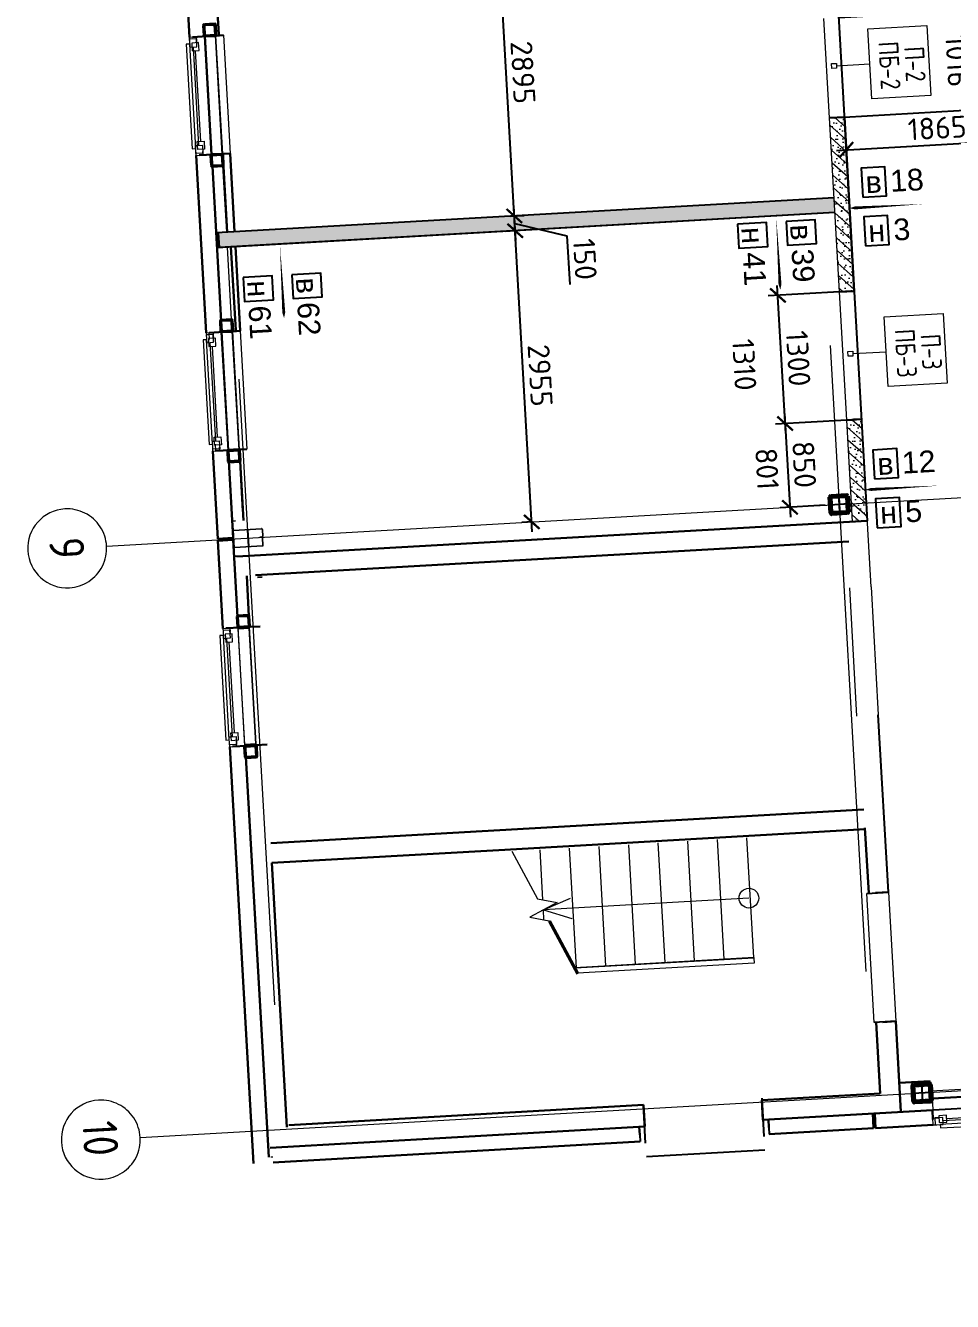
# Model space of a CAD drawing. Header units: metres. Extents: x 107714.6 to 107779.8, y 110796.6 to 110847.9.
# Drawn here: x 107763.26 to 107772.65, y 110799 to 110811.93 of the extents above; entities that cross this region are included whole.
import ezdxf

# ---------------------------------------------------------------- set-up
doc = ezdxf.new("R2010")
doc.units = ezdxf.units.M
doc.header["$PDMODE"] = 35
doc.header["$PDSIZE"] = 0.01
for name, pattern in [('CENTER', [50.8, 31.75, -6.35, 6.35, -6.35]), ('GOST2.303 5', [24, 20, -1.5, 1, -1.5]), ('XKITLINE00', [0]), ('невидимаяX2', [19.05, 12.7, -6.35])]:
    doc.linetypes.add(name, pattern=pattern)
for name, color, linetype in [('2023.11.08_В_ОТКЛОНЕНИЯ', 7, 'Continuous'), ('2023.11.08_Н_ОТКЛОНЕНИЯ', 7, 'Continuous'), ('_1-1_ Внутренние стены', 7, 'Continuous'), ('_4-3_ маркировка на кладочных планах АР', 7, 'Continuous'), ('размеры', 7, 'Continuous'), ('Слой3', 7, 'Continuous')]:
    doc.layers.add(name, color=color, linetype=linetype)
for name, color, linetype, lineweight in [('Part', 5, 'Continuous', 0), ('Обычные линии', 7, 'Continuous', 40), ('Окна', 251, 'Continuous', 9), ('ОСИ', 251, 'CENTER', 18), ('Размерные', 45, 'Continuous', 15), ('Стены', 7, 'Continuous', 18), ('Стены разрез', 7, 'Continuous', 30), ('Типовые аннотации', 7, 'Continuous', 18), ('Элементы узлов', 7, 'Continuous', 18)]:
    doc.layers.add(name, color=color, linetype=linetype, lineweight=lineweight)
doc.layers.add('Вспомогательные', color=6, linetype='Continuous', plot=False)
for name, color, linetype, lineweight, true_color in [('Каркас несущий', 7, 'Continuous', 18, 0x800040), ('Каркас_Импост', 7, 'Continuous', 9, 0x804000), ('Лестницы', 7, 'Continuous', 9, 0x506c76), ('Несущие колонны', 7, 'Continuous', 18, 0x800040), ('Ограждение', 7, 'Continuous', 9, 0x408080), ('Отлив', 7, 'Continuous', 9, 0x008080), ('Поручни', 7, 'Continuous', 9, 0x408080), ('Скрытые грани', 7, 'Continuous', 18, 0x800040)]:
    doc.layers.add(name, color=color, linetype=linetype, lineweight=lineweight, true_color=true_color)
doc.styles.add('AxeAndPointZ', font='arial.ttf')
doc.styles.add('GOST 2.304 type A', font='isocpeur.ttf')
doc.styles.add('GOST Common', font='GOST_Common.ttf', dxfattribs={"width": 0.9, "height": 350})
doc.styles.add('стиль1', font='isocpeur.ttf')
doc.dimstyles.new('ISO-25', dxfattribs={"dimtxt": 0.22, "dimasz": 0.15, "dimexe": 0.1, "dimexo": 0, "dimgap": 0.06, "dimtad": 1, "dimdec": 0, "dimlfac": 1000, "dimtxsty": 'GOST 2.304 type A', "dimblk": 'ARCHTICK', "dimcen": 2.5, "dimdle": 0.1, "dimadec": 0, "dimazin": 0, "dimtfac": 1, "dimtdec": 0, "dimtmove": 0, "dimatfit": 3, "dimfxl": 1, "dimarcsym": 0})
doc.dimstyles.new('снизу', dxfattribs={"dimtxt": 0.22, "dimasz": 0.1, "dimexe": 0.1, "dimexo": 0, "dimgap": 0.06, "dimtad": 1, "dimdec": 0, "dimlfac": 1000, "dimtxsty": 'GOST 2.304 type A', "dimblk": 'OBLIQUE', "dimcen": 2.5, "dimdle": 0.1, "dimse1": 1, "dimse2": 1, "dimsd1": 1, "dimsd2": 1, "dimadec": 0, "dimazin": 0, "dimtfac": 1, "dimtdec": 0, "dimtofl": 0, "dimtmove": 2, "dimatfit": 3, "dimfxl": 1, "dimarcsym": 0})

# ---------------------------------------------------------------- blocks, each defined once
blk = doc.blocks.new('102_Окно_1Створка_Ф_ГОСТ23166-99 - 1160х1750_1170_h-1445330-_О__L1_0_000_')
at = {"layer": 'Каркас_Импост', "color": 7, "lineweight": 18}
for p, q in [((-638.1, 475), (-638.1, 405)), ((-638.1, 475), (-603.1, 475)), ((-638.1, 405), (-603.1, 405)), ((-618.1, 475), (-538.1, 475)), ((-618.1, 405), (-618.1, 475)), ((-618.1, 475), (-538.1, 475)), ((-618.1, 405), (-618.1, 475)), ((-538.1, 405), (-618.1, 405)), ((-578.1, 405), (-618.1, 405)), ((-578.1, 385), (-578.1, 455)), ((-578.1, 455), (-498.1, 455)), ((-538.1, 475), (-538.1, 405)), ((-538.1, 475), (-538.1, 455)), ((-538.1, 440), (461.9, 440)), ((-498.1, 455), (-498.1, 385)), ((-498.1, 420), (421.9, 420)), ((421.9, 455), (421.9, 385)), ((501.9, 455), (421.9, 455)), ((541.9, 475), (461.9, 475)), ((461.9, 475), (461.9, 405)), ((461.9, 475), (461.9, 455)), ((541.9, 475), (461.9, 475)), ((461.9, 405), (541.9, 405)), ((501.9, 385), (501.9, 455)), ((541.9, 405), (501.9, 405)), ((561.9, 475), (526.9, 475)), ((561.9, 405), (526.9, 405)), ((541.9, 405), (541.9, 475)), ((541.9, 405), (541.9, 475)), ((561.9, 475), (561.9, 405)), ((-498.1, 385), (-578.1, 385)), ((421.9, 385), (501.9, 385))]:
    blk.add_line(p, q, dxfattribs=at)
at = {"layer": 'Отлив', "color": 7}
for p, q in [((491.9, 510), (-568.1, 510)), ((-568.1, 510), (-568.1, 475)), ((-568.1, 475), (491.9, 475)), ((491.9, 475), (491.9, 510))]:
    blk.add_line(p, q, dxfattribs=at)
blk = doc.blocks.new('243_КолоннаНесущая_Труба_ГОСТ 30245-2003 - 120x120x5-1251786-_О__L1_0_000_')
at = {"layer": 'Несущие колонны', "color": 7, "lineweight": 40}
for p, q in [((-60, 51), (-60, -51)), ((-55, -51), (-55, 51)), ((51, 60), (-51, 60)), ((-51, 55), (51, 55)), ((55, 51), (55, -51)), ((60, -51), (60, 51)), ((51, -55), (-51, -55)), ((-51, -60), (51, -60))]:
    blk.add_line(p, q, dxfattribs=at)
for centre, radius, start, end in [((-51, 51), 9, 90, 180), ((-51, 51), 4, 90, 180), ((51, 51), 9, 0, 90), ((51, 51), 4, 0, 90), ((-51, -51), 9, 180, 270), ((-51, -51), 4, 180, 270), ((51, -51), 9, 270, 360), ((51, -51), 4, 270, 0)]:
    blk.add_arc(centre, radius, start, end, dxfattribs=at)
blk = doc.blocks.new('243_КолоннаНесущая_Труба_ГОСТ 30245-2003 - 120x120x5-1170525-_О__L1_0_000_')
at = {"layer": 'Несущие колонны', "color": 7, "lineweight": 40}
for p, q in [((-60, 51), (-60, -51)), ((-55, -51), (-55, 51)), ((51, 60), (-51, 60)), ((-51, 55), (51, 55)), ((55, 51), (55, -51)), ((60, -51), (60, 51)), ((51, -55), (-51, -55)), ((-51, -60), (51, -60))]:
    blk.add_line(p, q, dxfattribs=at)
for centre, radius, start, end in [((-51, 51), 9, 90, 180), ((-51, 51), 4, 90, 180), ((51, 51), 9, 0, 90), ((51, 51), 4, 0, 90), ((-51, -51), 9, 180, 270), ((-51, -51), 4, 180, 270), ((51, -51), 9, 270, 360), ((51, -51), 4, 270, 0)]:
    blk.add_arc(centre, radius, start, end, dxfattribs=at)
blk = doc.blocks.new('253_Балка_Труба_ГОСТ 30245-2003 - 120x120x5-1251540-_О__L1_0_000_')
at = {"layer": 'Каркас несущий', "color": 7}
for p, q in [((622, 60), (-552, 60)), ((-552, 51), (-552, 60)), ((-552, -51), (-552, 51)), ((622, 60), (622, 51)), ((622, 51), (622, -51)), ((-552, -60), (-552, -51)), ((-552, -60), (622, -60)), ((622, -51), (622, -60))]:
    blk.add_line(p, q, dxfattribs=at)
at = {"layer": 'Скрытые грани', "color": 7}
for p, q in [((-552, 55), (622, 55)), ((-552, -55), (622, -55))]:
    blk.add_line(p, q, dxfattribs=at)
blk = doc.blocks.new('253_Балка_Труба_ГОСТ 30245-2003 - 120x120x5-1324223-_О__L1_0_000_')
at = {"layer": 'Каркас несущий', "color": 7}
for p, q in [((592, 60), (-592, 60)), ((-592, 51), (-592, 60)), ((-592, -51), (-592, 51)), ((592, 60), (592, 51)), ((592, 51), (592, -51)), ((-592, -60), (-592, -51)), ((-592, -60), (592, -60)), ((592, -51), (592, -60))]:
    blk.add_line(p, q, dxfattribs=at)
at = {"layer": 'Скрытые грани', "color": 7}
for p, q in [((-592, 55), (592, 55)), ((-592, -55), (592, -55))]:
    blk.add_line(p, q, dxfattribs=at)
blk = doc.blocks.new('Ограждение - Ограждение-1240041-_О__L1_0_000_')
at = {"layer": 'Поручни', "color": 7}
for p, q in [((43499, 4875), (43505, 4875)), ((43499, 4875), (43499, 3058)), ((43505, 4875), (43555, 4875)), ((43505, 4875), (43505, 3061)), ((43555, 4875), (43555, 3084))]:
    blk.add_line(p, q, dxfattribs=at)
blk = doc.blocks.new('012_Стрелка _ЭлУзла_Линия_ - Стрелка с пустым кружком-1338631-_О__L1_0_000_')
at = {"layer": 'Элементы узлов'}
blk.add_line((1, 0), (2085, 0), dxfattribs=at)
blk = doc.blocks.new('Ось сетки - Круг_Ø8 мм-6577-_О__L1_0_000_')
at = {"layer": 'ОСИ', "lineweight": 20}
for start, end in [(360, 180), (180, 360)]:
    blk.add_arc((0, 0), 4, start, end, dxfattribs=at)
blk = doc.blocks.new('к4')
at = {"color": 0, "linetype": 'Continuous', "lineweight": 60, "ltscale": 150}
for p, q in [((4150608, 536606), (4150608, 536766)), ((4150613, 536606), (4150613, 536766)), ((4150618, 536776), (4150778, 536776)), ((4150618, 536771), (4150778, 536771)), ((4150783, 536766), (4150783, 536606)), ((4150788, 536766), (4150788, 536606)), ((4150778, 536601), (4150618, 536601)), ((4150778, 536596), (4150618, 536596))]:
    blk.add_line(p, q, dxfattribs=at)
at = {"color": 0, "linetype": 'GOST2.303 5', "lineweight": 25, "ltscale": 150}
for p, q in [((4150698, 536778), (4150698, 536594)), ((4150606, 536686), (4150790, 536686))]:
    blk.add_line(p, q, dxfattribs=at)
at = {"color": 0, "linetype": 'Continuous', "lineweight": 60, "ltscale": 150}
for centre, radius, start, end in [((4150618, 536766), 10, 90, 180), ((4150618, 536766), 5, 90, 180), ((4150778, 536766), 10, 0, 90), ((4150778, 536766), 5, 0, 90), ((4150618, 536606), 10, 180, 270), ((4150618, 536606), 5, 180, 270), ((4150778, 536606), 5, 270, 0), ((4150778, 536606), 10, 270, 0)]:
    blk.add_arc(centre, radius, start, end, dxfattribs=at)
at = {"layer": 'Вспомогательные', "color": 0, "ltscale": 10}
blk.add_line((4150613, 536686), (4150783, 536686), dxfattribs=at)
blk = doc.blocks.new('к3')
at = {"color": 0, "linetype": 'ByBlock', "lineweight": -2, "ltscale": 200}
for p, q in [((4147418, 542806), (4147418, 542828)), ((4147421, 542806), (4147421, 542828)), ((4147426, 542836), (4147505, 542836)), ((4147426, 542833), (4147505, 542833)), ((4147510, 542828), (4147510, 542544)), ((4147513, 542828), (4147513, 542544)), ((4147683, 542828), (4147683, 542544)), ((4147686, 542828), (4147686, 542544)), ((4147770, 542836), (4147691, 542836)), ((4147770, 542833), (4147691, 542833)), ((4147775, 542806), (4147775, 542828)), ((4147778, 542806), (4147778, 542828)), ((4147418, 542806), (4147421, 542806)), ((4147778, 542806), (4147775, 542806)), ((4147594, 542544), (4147594, 542567)), ((4147594, 542567), (4147597, 542567)), ((4147597, 542544), (4147597, 542567)), ((4147599, 542544), (4147599, 542567)), ((4147602, 542567), (4147599, 542567)), ((4147602, 542544), (4147602, 542567)), ((4147518, 542539), (4147589, 542539)), ((4147518, 542536), (4147589, 542536)), ((4147678, 542539), (4147607, 542539)), ((4147678, 542536), (4147607, 542536))]:
    blk.add_line(p, q, dxfattribs=at)
for centre, radius, start, end in [((4147426, 542828), 8, 90, 180), ((4147426, 542828), 5, 90, 180), ((4147505, 542828), 8, 0, 90), ((4147505, 542828), 5, 0, 90), ((4147691, 542828), 8, 90, 180), ((4147691, 542828), 5, 90, 180), ((4147770, 542828), 8, 0, 90), ((4147770, 542828), 5, 0, 90), ((4147518, 542544), 8, 180, 270), ((4147518, 542544), 5, 180, 270), ((4147589, 542544), 8, 270, 0), ((4147589, 542544), 5, 270, 0), ((4147607, 542544), 8, 180, 270), ((4147607, 542544), 5, 180, 270), ((4147678, 542544), 5, 270, 0), ((4147678, 542544), 8, 270, 0)]:
    blk.add_arc(centre, radius, start, end, dxfattribs=at)
at = {"layer": 'Вспомогательные', "color": 0, "ltscale": 10}
for p, q in [((4147690, 542836), (4147505, 542836)), ((4147683, 542686), (4147513, 542686))]:
    blk.add_line(p, q, dxfattribs=at)
blk = doc.blocks.new('_ARCHTICK')
at = {"color": 0, "linetype": 'ByBlock', "const_width": 0.15}
blk.add_lwpolyline([(-0.5, -0.5), (0.5, 0.5)], dxfattribs=at)
blk = doc.blocks.new('*D72')
at = {"layer": 'Defpoints', "color": 0, "transparency": 16777216}
for p in [(107771.582, 110807.929), (107771.364, 110807.066), (107771.007, 110807.045)]:
    blk.add_point(p, dxfattribs=at)
at = {"layer": 'размеры', "color": 0, "lineweight": -2, "transparency": 16777216}
for p, q in [((107770.953, 110807.994), (107771.012, 110806.946)), ((107771.582, 110807.929), (107770.859, 110807.888)), ((107771.364, 110807.066), (107770.907, 110807.04))]:
    blk.add_line(p, q, dxfattribs=at)
at = {"layer": 'размеры', "color": 0, "lineweight": -2, "transparency": 16777216, "xscale": 0.15, "yscale": 0.15, "zscale": 0.15}
for p, rotation in [((107770.958, 110807.894), 93.25304974487426), ((107771.007, 110807.045), 273.2530497448743)]:
    blk.add_blockref('_ARCHTICK', p, dxfattribs=dict(at, rotation=rotation))
at = {"layer": 'размеры', "color": 0, "transparency": 16777216, "insert": (107771.152, 110807.479), "char_height": 0.22, "attachment_point": 5, "rotation": 273.253, "style": 'GOST 2.304 type A'}
blk.add_mtext('850', dxfattribs=at)
blk = doc.blocks.new('*D73')
at = {"layer": 'Defpoints', "color": 0, "transparency": 16777216}
for p in [(107770.885, 110809.192), (107771.509, 110809.227), (107771.582, 110807.929)]:
    blk.add_point(p, dxfattribs=at)
at = {"layer": 'размеры', "color": 0, "lineweight": -2, "transparency": 16777216}
for p, q in [((107770.964, 110807.794), (107770.879, 110809.292)), ((107771.509, 110809.227), (107770.785, 110809.186)), ((107771.582, 110807.929), (107770.859, 110807.888))]:
    blk.add_line(p, q, dxfattribs=at)
at = {"layer": 'размеры', "color": 0, "lineweight": -2, "transparency": 16777216, "xscale": 0.15, "yscale": 0.15, "zscale": 0.15}
for p, rotation in [((107770.885, 110809.192), 93.25304974487426), ((107770.958, 110807.894), 273.2530497448743)]:
    blk.add_blockref('_ARCHTICK', p, dxfattribs=dict(at, rotation=rotation))
at = {"layer": 'размеры', "color": 0, "transparency": 16777216, "insert": (107771.091, 110808.553), "char_height": 0.22, "attachment_point": 5, "rotation": 273.253, "style": 'GOST 2.304 type A'}
blk.add_mtext('1300', dxfattribs=at)
blk = doc.blocks.new('*D75')
at = {"layer": 'Defpoints', "color": 0, "transparency": 16777216}
for p in [(107771.501, 110812.006), (107773.087, 110811.085), (107771.558, 110810.998)]:
    blk.add_point(p, dxfattribs=at)
at = {"layer": 'размеры', "color": 0, "lineweight": -2, "transparency": 16777216}
for p, q in [((107773.024, 110812.193), (107773.092, 110810.985)), ((107771.501, 110812.006), (107773.129, 110812.099)), ((107771.558, 110810.998), (107773.186, 110811.091))]:
    blk.add_line(p, q, dxfattribs=at)
at = {"layer": 'размеры', "color": 0, "lineweight": -2, "transparency": 16777216, "xscale": 0.15, "yscale": 0.15, "zscale": 0.15}
for p, rotation in [((107773.029, 110812.093), 93.25304974487426), ((107773.087, 110811.085), 273.2530497448743)]:
    blk.add_blockref('_ARCHTICK', p, dxfattribs=dict(at, rotation=rotation))
at = {"layer": 'размеры', "color": 0, "transparency": 16777216, "insert": (107773.228, 110811.599), "char_height": 0.22, "attachment_point": 5, "rotation": 273.253, "style": 'GOST 2.304 type A'}
blk.add_mtext('1010', dxfattribs=at)
blk = doc.blocks.new('*D77')
at = {"layer": 'Defpoints', "color": 0, "transparency": 16777216}
for p in [(107768.223, 110809.847), (107768.223, 110809.847), (107768.391, 110806.897)]:
    blk.add_point(p, dxfattribs=at)
at = {"layer": 'размеры', "color": 0, "lineweight": -2, "transparency": 16777216}
for p, q in [((107768.396, 110806.797), (107768.217, 110809.947)), ((107768.223, 110809.847), (107768.123, 110809.841)), ((107768.391, 110806.897), (107768.291, 110806.891))]:
    blk.add_line(p, q, dxfattribs=at)
at = {"layer": 'размеры', "color": 0, "lineweight": -2, "transparency": 16777216, "xscale": 0.15, "yscale": 0.15, "zscale": 0.15}
for p, rotation in [((107768.223, 110809.847), 93.25304974487426), ((107768.391, 110806.897), 273.2530497448743)]:
    blk.add_blockref('_ARCHTICK', p, dxfattribs=dict(at, rotation=rotation))
at = {"layer": 'размеры', "color": 0, "transparency": 16777216, "insert": (107768.476, 110808.381), "char_height": 0.22, "attachment_point": 5, "rotation": 273.253, "style": 'GOST 2.304 type A'}
blk.add_mtext('2955', dxfattribs=at)
blk = doc.blocks.new('*D78')
at = {"layer": 'Defpoints', "color": 0, "transparency": 16777216}
for p in [(107768.176, 110809.994), (107768.214, 110809.997), (107768.223, 110809.847)]:
    blk.add_point(p, dxfattribs=at)
at = {"layer": 'размеры', "color": 0, "lineweight": -2, "transparency": 16777216}
for p, q in [((107768.229, 110809.747), (107768.209, 110810.096)), ((107768.176, 110809.994), (107768.314, 110810.002)), ((107768.219, 110809.922), (107768.747, 110809.796)), ((107768.223, 110809.847), (107768.123, 110809.841)), ((107768.747, 110809.796), (107768.775, 110809.302))]:
    blk.add_line(p, q, dxfattribs=at)
at = {"layer": 'размеры', "color": 0, "lineweight": -2, "transparency": 16777216, "xscale": 0.15, "yscale": 0.15, "zscale": 0.15}
for p, rotation in [((107768.214, 110809.997), 93.25304974487426), ((107768.223, 110809.847), 273.2530497448743)]:
    blk.add_blockref('_ARCHTICK', p, dxfattribs=dict(at, rotation=rotation))
at = {"layer": 'размеры', "color": 0, "transparency": 16777216, "insert": (107768.93, 110809.559), "char_height": 0.22, "attachment_point": 5, "rotation": 273.253, "style": 'GOST 2.304 type A'}
blk.add_mtext('150', dxfattribs=at)
blk = doc.blocks.new('*D79')
at = {"layer": 'Defpoints', "color": 0, "transparency": 16777216}
for p in [(107768.05, 110812.887), (107768.05, 110812.887), (107768.176, 110809.994)]:
    blk.add_point(p, dxfattribs=at)
at = {"layer": 'размеры', "color": 0, "lineweight": -2, "transparency": 16777216}
for p, q in [((107768.05, 110812.887), (107767.95, 110812.881)), ((107768.22, 110809.897), (107768.044, 110812.987)), ((107768.176, 110809.994), (107768.314, 110810.002))]:
    blk.add_line(p, q, dxfattribs=at)
at = {"layer": 'размеры', "color": 0, "lineweight": -2, "transparency": 16777216, "xscale": 0.15, "yscale": 0.15, "zscale": 0.15}
for p, rotation in [((107768.05, 110812.887), 93.25304974487426), ((107768.214, 110809.997), 273.2530497448743)]:
    blk.add_blockref('_ARCHTICK', p, dxfattribs=dict(at, rotation=rotation))
at = {"layer": 'размеры', "color": 0, "transparency": 16777216, "insert": (107768.302, 110811.451), "char_height": 0.22, "attachment_point": 5, "rotation": 273.253, "style": 'GOST 2.304 type A'}
blk.add_mtext('2895', dxfattribs=at)
blk = doc.blocks.new('*D100')
at = {"layer": 'Defpoints', "color": 0, "transparency": 16777216}
for p in [(107773.439, 110810.771), (107771.583, 110810.563), (107773.445, 110810.669)]:
    blk.add_point(p, dxfattribs=at)
at = {"layer": 'размеры', "color": 0, "lineweight": -2, "transparency": 16777216}
for p, q in [((107773.445, 110810.669), (107773.434, 110810.871)), ((107771.477, 110810.66), (107773.539, 110810.777)), ((107771.583, 110810.563), (107771.572, 110810.765))]:
    blk.add_line(p, q, dxfattribs=at)
at = {"layer": 'размеры', "color": 0, "lineweight": -2, "transparency": 16777216, "xscale": 0.15, "yscale": 0.15, "zscale": 0.15}
for p, rotation in [((107773.439, 110810.771), 3.253049744874275), ((107771.577, 110810.666), 183.2530497448743)]:
    blk.add_blockref('_ARCHTICK', p, dxfattribs=dict(at, rotation=rotation))
at = {"layer": 'размеры', "color": 0, "transparency": 16777216, "insert": (107772.499, 110810.888), "char_height": 0.22, "attachment_point": 5, "rotation": 3.253, "style": 'GOST 2.304 type A'}
blk.add_mtext('1865', dxfattribs=at)
blk = doc.blocks.new('*D53')
at = {"layer": 'Defpoints', "color": 0, "transparency": 16777216}
for p in [(107771.427, 110811.973, 21.769), (107771.485, 110810.959, 21.758), (107772.735, 110811.03)]:
    blk.add_point(p, dxfattribs=at)
at = {"layer": 'размеры', "color": 0, "transparency": 16777216, "insert": (107772.705, 110811.568), "char_height": 0.22, "attachment_point": 5, "rotation": 273.253, "style": 'GOST 2.304 type A'}
blk.add_mtext('1016', dxfattribs=at)
blk = doc.blocks.new('_Oblique')
at = {"color": 0, "linetype": 'ByBlock', "lineweight": -2}
blk.add_line((-0.5, -0.5), (0.5, 0.5), dxfattribs=at)
blk = doc.blocks.new('*D54')
at = {"layer": 'Defpoints', "color": 0, "transparency": 16777216}
for p in [(107771.583, 110809.193, 21.519), (107770.509, 110809.132), (107771.67, 110807.886, 21.83)]:
    blk.add_point(p, dxfattribs=at)
at = {"layer": 'размеры', "color": 0, "transparency": 16777216, "insert": (107770.545, 110808.49), "char_height": 0.22, "attachment_point": 5, "rotation": 273.253, "style": 'GOST 2.304 type A'}
blk.add_mtext('1310', dxfattribs=at)
blk = doc.blocks.new('*D55')
at = {"layer": 'Defpoints', "color": 0, "transparency": 16777216}
for p in [(107771.67, 110807.886, 21.83), (107770.628, 110807.024), (107771.178, 110807.055)]:
    blk.add_point(p, dxfattribs=at)
at = {"layer": 'размеры', "color": 0, "transparency": 16777216, "insert": (107770.775, 110807.434), "char_height": 0.22, "attachment_point": 5, "rotation": 273.253, "style": 'GOST 2.304 type A'}
blk.add_mtext('801', dxfattribs=at)

msp = doc.modelspace()

# ---------------------------------------------------------------- hatches: boundary and pattern name
at = {"layer": '_1-1_ Внутренние стены', "linetype": 'Continuous', "lineweight": 0, "true_color": 0x000000}
h = msp.add_hatch(dxfattribs=at)
h.set_pattern_fill('ГАЗОБЕТОН_0004', color=18, scale=0.001, angle=-86.74695, style=0, pattern_type=2)
h.set_pattern_definition([(318.25305, (107763.347895, 110767.33003), (0.05992578, 0.06714835), []), (3.25305, (107763.40782, 110767.39718), (-0.00459642, 0.08086948), [0, -0.054, 0, -0.081]), (68.25305, (107763.47497, 110767.337255), (0.07523517, -0.03001115), [0, -0.0396, 0, -0.0684])])
h.paths.add_polyline_path([(107771.5583, 110810.998), (107771.4086, 110810.9895), (107771.5087, 110809.2273), (107771.6585, 110809.2359)])
h = msp.add_hatch(dxfattribs=at)
h.set_pattern_fill('ГАЗОБЕТОН_0004', color=18, scale=0.001, angle=-86.74695, style=0, pattern_type=2)
h.set_pattern_definition([(318.25305, (107760.27589, 110766.34412), (0.05992578, 0.06714835), []), (3.25305, (107760.33582, 110766.41127), (-0.00459642, 0.08086948), [0, -0.054, 0, -0.081]), (68.25305, (107760.40297, 110766.35134), (0.07523517, -0.03001115), [0, -0.0396, 0, -0.0684])])
h.paths.add_polyline_path([(107765.2136, 110809.8261), (107771.4585, 110810.181), (107771.467, 110810.0313), (107765.2221, 110809.6763)])
h = msp.add_hatch(dxfattribs=at)
h.set_pattern_fill('ГАЗОБЕТОН_0004', color=18, scale=0.001, angle=-86.74695, style=0, pattern_type=2)
h.set_pattern_definition([(318.25305, (107763.52182, 110764.26997), (0.05992578, 0.06714835), []), (3.25305, (107763.58175, 110764.33712), (-0.00459642, 0.08086948), [0, -0.054, 0, -0.081]), (68.25305, (107763.648896, 110764.277194), (0.07523517, -0.03001115), [0, -0.0396, 0, -0.0684])])
h.paths.add_polyline_path([(107771.7322, 110807.938), (107771.5825, 110807.9294), (107771.6409, 110806.9011), (107771.7907, 110806.9096)])

# ---------------------------------------------------------------- linework, layer by layer
for points in [[(107771.4585, 110810.9923), (107771.4784, 110810.9935)], [(107771.4545, 110810.1808), (107765.1936, 110809.825)], [(107771.463, 110810.0311), (107765.2021, 110809.6752)], [(107765.2221, 110809.6763), (107765.2207, 110809.7013)], [(107771.6324, 110807.9323), (107771.6524, 110807.9334)], [(107765.6122, 110806.3381), (107765.6601, 110806.3408)], [(107772.0046, 110803.1457), (107771.9025, 110804.9428)], [(107771.785, 110803.1332), (107772.0046, 110803.1457)], [(107772.079, 110801.8378), (107771.8593, 110801.8253)], [(107772.432, 110801.1768), (107772.4335, 110801.1518)], [(107769.545, 110800.6021), (107769.5229, 110800.9914)], [(107770.7209, 110801.0595), (107770.7431, 110800.6702)], [(107770.7929, 110800.7631), (107770.7967, 110800.6951)], [(107769.485, 110800.6888), (107769.489, 110800.6189)], [(107770.7509, 110800.5322), (107769.5528, 110800.4641)]]:
    msp.add_lwpolyline(points)
at = {"layer": '2023.11.08_В_ОТКЛОНЕНИЯ'}
for points in [[(107771.7441, 110810.1877), (107771.9857, 110810.2014), (107771.9691, 110810.4942), (107771.7274, 110810.4805), (107771.7441, 110810.1877)], [(107770.9694, 110809.9412), (107770.9831, 110809.6996), (107771.276, 110809.7163), (107771.2622, 110809.9579), (107770.9694, 110809.9412)], [(107765.9612, 110809.4009), (107765.9749, 110809.1593), (107766.2678, 110809.176), (107766.254, 110809.4176), (107765.9612, 110809.4009)], [(107771.8638, 110807.3327), (107772.1054, 110807.3465), (107772.0888, 110807.6393), (107771.8472, 110807.6256), (107771.8638, 110807.3327)]]:
    msp.add_lwpolyline(points, dxfattribs=at)
for points in [[(107772.3596, 110810.1178, 0, 0, 0), (107771.6108, 110810.0752, 0, 0.16, 0), (107771.9103, 110810.0922, 0.03, 0.03, 0), (107772.3596, 110810.1178, 0, 0, 0)], [(107770.8669, 110809.9972, 0, 0, 0), (107770.9095, 110809.2484, 0, 0.16, 0), (107770.8924, 110809.5479, 0.03, 0.03, 0), (107770.8669, 110809.9972, 0, 0, 0)], [(107765.8387, 110809.7114, 0, 0, 0), (107765.8812, 110808.9626, 0, 0.16, 0), (107765.8642, 110809.2621, 0.03, 0.03, 0), (107765.8387, 110809.7114, 0, 0, 0)], [(107772.5217, 110807.2652, 0, 0, 0), (107771.7729, 110807.2227, 0, 0.16, 0), (107772.0724, 110807.2397, 0.03, 0.03, 0), (107772.5217, 110807.2652, 0, 0, 0)]]:
    msp.add_lwpolyline(points, format="xyseb", dxfattribs=at)
at = {"layer": '2023.11.08_Н_ОТКЛОНЕНИЯ'}
for points in [[(107772.3596, 110810.1178, 0, 0, 0), (107771.6108, 110810.0752, 0, 0.16, 0), (107771.9103, 110810.0922, 0.03, 0.03, 0), (107772.3596, 110810.1178, 0, 0, 0)], [(107770.8669, 110809.9972, 0, 0, 0), (107770.9095, 110809.2484, 0, 0.16, 0), (107770.8924, 110809.5479, 0.03, 0.03, 0), (107770.8669, 110809.9972, 0, 0, 0)], [(107765.8387, 110809.7114, 0, 0, 0), (107765.8812, 110808.9626, 0, 0.16, 0), (107765.8642, 110809.2621, 0.03, 0.03, 0), (107765.8387, 110809.7114, 0, 0, 0)], [(107772.5217, 110807.2652, 0, 0, 0), (107771.7729, 110807.2227, 0, 0.16, 0), (107772.0724, 110807.2397, 0.03, 0.03, 0), (107772.5217, 110807.2652, 0, 0, 0)]]:
    msp.add_lwpolyline(points, format="xyseb", dxfattribs=at)
for points in [[(107770.4752, 110809.9132), (107770.4889, 110809.6715), (107770.7817, 110809.6882), (107770.768, 110809.9298), (107770.4752, 110809.9132)], [(107771.7722, 110809.6935), (107772.0138, 110809.7072), (107771.9971, 110810), (107771.7555, 110809.9863), (107771.7722, 110809.6935)], [(107765.467, 110809.3728), (107765.4807, 110809.1312), (107765.7736, 110809.1479), (107765.7598, 110809.3895), (107765.467, 110809.3728)], [(107771.8919, 110806.8385), (107772.1335, 110806.8523), (107772.1169, 110807.1451), (107771.8753, 110807.1313), (107771.8919, 110806.8385)]]:
    msp.add_lwpolyline(points, dxfattribs=at)
at = {"layer": '_4-3_ маркировка на кладочных планах АР', "linetype": 'Continuous', "lineweight": 0}
for p, q in [((107771.7948, 110811.8911), (107772.3938, 110811.9252)), ((107771.8351, 110811.1829), (107771.7948, 110811.8911)), ((107772.3938, 110811.9252), (107772.4341, 110811.2169)), ((107771.4273, 110811.54), (107771.4773, 110811.5429)), ((107771.4302, 110811.4901), (107771.4273, 110811.54)), ((107771.4801, 110811.4929), (107771.4302, 110811.4901)), ((107771.4773, 110811.5429), (107771.4801, 110811.4929)), ((107771.4787, 110811.5179), (107771.8149, 110811.537)), ((107772.4341, 110811.2169), (107771.8351, 110811.1829)), ((107771.9605, 110808.9758), (107772.5595, 110809.0099)), ((107772.5595, 110809.0099), (107772.5998, 110808.3016)), ((107772.0008, 110808.2676), (107771.9605, 110808.9758)), ((107771.593, 110808.6247), (107771.643, 110808.6276)), ((107771.5959, 110808.5748), (107771.593, 110808.6247)), ((107771.643, 110808.6276), (107771.6458, 110808.5776)), ((107771.6444, 110808.6026), (107771.9806, 110808.6217)), ((107771.6458, 110808.5776), (107771.5959, 110808.5748)), ((107772.5998, 110808.3016), (107772.0008, 110808.2676))]:
    msp.add_line(p, q, dxfattribs=at)
at = {"layer": 'Part', "color": 6, "linetype": 'XKITLINE00', "lineweight": 0}
for points, elevation in [([(107772.2503, 110801.1986), (107772.43, 110801.2088)], 20.5125), ([(107772.4344, 110801.207), (107772.4446, 110801.0273)], 20.5342)]:
    msp.add_lwpolyline(points, dxfattribs=dict(at, elevation=elevation))
at = {"layer": 'Каркас несущий', "color": 7}
for p, q in [((107765.0714, 110811.8162), (107765.1395, 110810.6182)), ((107765.2593, 110810.625), (107765.1912, 110811.823)), ((107765.2417, 110808.8211), (107765.3098, 110807.623)), ((107765.4296, 110807.6298), (107765.3615, 110808.8279))]:
    msp.add_line(p, q, dxfattribs=at)
at = {"layer": 'Лестницы', "color": 7}
for p, q in [((107768.5034, 110803.0673), (107768.4745, 110803.5761)), ((107768.5034, 110803.0673), (107768.4745, 110803.5761)), ((107768.8429, 110802.381), (107768.774, 110803.5931)), ((107768.8429, 110802.381), (107768.774, 110803.5931)), ((107769.1424, 110802.3981), (107769.0735, 110803.6101)), ((107769.1424, 110802.3981), (107769.0735, 110803.6101)), ((107769.4419, 110802.4151), (107769.3731, 110803.6271)), ((107769.4419, 110802.4151), (107769.3731, 110803.6271)), ((107769.7415, 110802.4321), (107769.6726, 110803.6442)), ((107769.7415, 110802.4321), (107769.6726, 110803.6442)), ((107770.041, 110802.4491), (107769.9721, 110803.6612)), ((107770.041, 110802.4491), (107769.9721, 110803.6612)), ((107770.3405, 110802.4662), (107770.2716, 110803.6782)), ((107770.3405, 110802.4662), (107770.2716, 110803.6782)), ((107770.64, 110802.4832), (107770.5711, 110803.6952)), ((107770.64, 110802.4832), (107770.5711, 110803.6952)), ((107768.1905, 110803.5599), (107768.45, 110803.0772)), ((107768.45, 110803.0772), (107768.6468, 110803.041)), ((107768.6468, 110803.041), (107768.3715, 110802.8931)), ((107768.4945, 110802.9592), (107768.4943, 110802.9631)), ((107768.4945, 110802.9592), (107768.4943, 110802.9631)), ((107768.5148, 110802.8668), (107768.5091, 110802.967)), ((107768.5148, 110802.8668), (107768.5091, 110802.967)), ((107768.3715, 110802.8931), (107768.5683, 110802.8569)), ((107768.4998, 110802.8671), (107768.4996, 110802.8695)), ((107768.4998, 110802.8671), (107768.4996, 110802.8695)), ((107768.5683, 110802.8569), (107768.57, 110802.8537))]:
    msp.add_line(p, q, dxfattribs=at)
at = {"layer": 'Обычные линии'}
msp.add_line((107768.8592, 110802.3182), (107768.5716, 110802.8534), dxfattribs=at)
at = {"layer": 'ОСИ'}
for p, q in [((107769.2524, 110846.7221), (107771.9455, 110799.3395)), ((107763.2621, 110846.3817), (107765.9552, 110798.999)), ((107771.3207, 110807.0632), (107778.8172, 110807.4893)), ((107764.0827, 110806.6518), (107771.3082, 110807.0625)), ((107764.4231, 110800.6615), (107779.1576, 110801.4989))]:
    msp.add_line(p, q, dxfattribs=at)
at = {"layer": 'Скрытые грани', "color": 7}
for p, q in [((107765.1446, 110810.6168), (107765.0763, 110811.8182)), ((107765.2544, 110810.623), (107765.1862, 110811.8244)), ((107765.2399, 110808.9408), (107765.1512, 110810.5003)), ((107765.2995, 110809.831), (107765.2611, 110810.5065)), ((107765.3497, 110808.9471), (107765.308, 110809.6812)), ((107765.3148, 110807.6216), (107765.2466, 110808.8233)), ((107765.4247, 110807.6279), (107765.3564, 110808.8295)), ((107765.358, 110806.8617), (107765.3215, 110807.5051)), ((107765.46, 110807.0055), (107765.4313, 110807.5114))]:
    msp.add_line(p, q, dxfattribs=at)
at = {"layer": 'Слой3', "color": 6}
for points in [[(107770.5831, 110828.1553), (107771.7907, 110806.9096)], [(107771.463, 110810.0311), (107765.2221, 110809.6763)]]:
    msp.add_lwpolyline(points, dxfattribs=at)
at = {"layer": 'Стены', "linetype": 'невидимаяX2'}
for points in [[(107771.4086, 110810.9895), (107771.3512, 110811.9979)], [(107771.5583, 110810.998), (107771.501, 110812.0064)], [(107771.5825, 110807.9294), (107771.5087, 110809.2273)], [(107771.7322, 110807.938), (107771.6585, 110809.2359)], [(107771.6091, 110806.2282), (107771.6828, 110804.9303)], [(107771.8287, 110806.2407), (107771.9025, 110804.9428)], [(107771.8593, 110801.8253), (107771.785, 110803.1332)], [(107772.0046, 110803.1457), (107772.079, 110801.8378)]]:
    msp.add_lwpolyline(points, dxfattribs=at)
at = {"layer": 'Стены'}
for points in [[(107764.9256, 110811.7378), (107764.9217, 110811.8077)], [(107765.0804, 110811.8167), (107765.1485, 110810.6187)], [(107765.2593, 110810.625), (107765.1912, 110811.823)], [(107765.2661, 110811.8273), (107765.3342, 110810.6292)], [(107764.9898, 110810.6097), (107764.9858, 110810.6795)], [(107765.1258, 110808.7444), (107765.1219, 110808.8143)], [(107765.2507, 110808.8216), (107765.3187, 110807.6235)], [(107765.4296, 110807.6298), (107765.3615, 110808.8279)], [(107765.4364, 110808.8321), (107765.5044, 110807.6341)], [(107765.19, 110807.6162), (107765.186, 110807.6861)], [(107765.4119, 110805.8259), (107765.48, 110804.6278)], [(107765.5998, 110804.6346), (107765.5317, 110805.8327)], [(107772.4346, 110801.1318), (107773.6426, 110801.2005)], [(107772.4506, 110800.9374), (107773.6487, 110801.0055)], [(107769.5399, 110800.6919), (107769.5354, 110800.7717)], [(107770.738, 110800.76), (107770.7334, 110800.8398)], [(107765.7668, 110800.4624), (107765.7469, 110800.4613)]]:
    msp.add_lwpolyline(points, dxfattribs=at)
at = {"layer": 'Стены', "lineweight": 18}
for points in [[(107771.5087, 110809.2273), (107771.4086, 110810.9895)], [(107771.6585, 110809.2359), (107771.5583, 110810.998)], [(107771.6409, 110806.9011), (107771.5825, 110807.9294)], [(107771.8287, 110806.2407), (107771.7322, 110807.938)]]:
    msp.add_lwpolyline(points, dxfattribs=at)
at = {"layer": 'Стены разрез'}
for p, q in [((107764.8712, 110812.6963), (107764.9217, 110811.8077)), ((107765.1751, 110812.6354), (107765.2207, 110811.8337)), ((107764.9516, 110811.8094), (107765.1014, 110811.8179)), ((107765.1014, 110811.8179), (107765.1009, 110811.8269)), ((107765.1912, 110811.823), (107765.2661, 110811.8273)), ((107765.2207, 110811.8337), (107765.2212, 110811.8247)), ((107771.5583, 110810.998), (107771.4086, 110810.9895)), ((107771.6585, 110809.2359), (107771.5583, 110810.998)), ((107764.9898, 110810.6097), (107765.0919, 110808.8126)), ((107765.1695, 110810.6199), (107765.0197, 110810.6114)), ((107765.3342, 110810.6292), (107765.2593, 110810.625)), ((107765.2593, 110810.625), (107765.2598, 110810.616)), ((107765.2598, 110810.616), (107765.3044, 110809.8313)), ((107765.3793, 110809.8355), (107765.3342, 110810.6292)), ((107765.2443, 110808.9326), (107765.1553, 110810.4989)), ((107765.2136, 110809.8261), (107765.2221, 110809.6763)), ((107765.3429, 110809.6832), (107765.3909, 110808.8388)), ((107765.4364, 110808.8321), (107765.3878, 110809.6858)), ((107771.5087, 110809.2273), (107771.6585, 110809.2359)), ((107765.1219, 110808.8143), (107765.2716, 110808.8228)), ((107765.3609, 110808.8371), (107765.3615, 110808.8279)), ((107765.3615, 110808.8279), (107765.4364, 110808.8321)), ((107771.7322, 110807.938), (107771.5825, 110807.9294)), ((107771.7322, 110807.938), (107771.6524, 110807.9334)), ((107765.16, 110807.6145), (107765.2105, 110806.7259)), ((107765.3397, 110807.6247), (107765.19, 110807.6162)), ((107765.5044, 110807.6341), (107765.4296, 110807.6298)), ((107765.4296, 110807.6298), (107765.4301, 110807.6208)), ((107765.4296, 110807.6298), (107765.4704, 110806.9118)), ((107765.3653, 110806.7347), (107765.3211, 110807.5125)), ((107765.401, 110806.5464), (107771.7907, 110806.9096)), ((107765.2105, 110806.7259), (107765.3603, 110806.7344)), ((107765.3614, 110806.7145), (107765.2116, 110806.706)), ((107765.2116, 110806.706), (107765.2621, 110805.8174)), ((107765.4106, 110805.937), (107765.3664, 110806.7147)), ((107765.5911, 110806.3569), (107771.6024, 110806.6986)), ((107765.5226, 110806.6089), (107765.5177, 110806.6087)), ((107765.5022, 110806.3519), (107765.5254, 110805.9435)), ((107765.2921, 110805.8191), (107765.4419, 110805.8276)), ((107765.5312, 110805.8417), (107765.5317, 110805.8327)), ((107765.5317, 110805.8327), (107765.6405, 110805.8389)), ((107765.3302, 110804.6192), (107765.5702, 110800.3964)), ((107765.51, 110804.6295), (107765.3602, 110804.621)), ((107765.7086, 110804.6408), (107765.5998, 110804.6346)), ((107765.5998, 110804.6346), (107765.6003, 110804.6257)), ((107765.7259, 110800.4601), (107765.4953, 110804.5175)), ((107765.7454, 110803.6413), (107771.7567, 110803.983)), ((107768.1191, 110803.5759), (107771.7681, 110803.7833)), ((107771.7672, 110803.7983), (107771.8049, 110803.1343)), ((107765.7568, 110803.4416), (107768.1191, 110803.5759)), ((107765.9088, 110800.7659), (107765.7568, 110803.4416)), ((107771.8748, 110803.1383), (107772.0046, 110803.1457)), ((107771.8793, 110801.8265), (107771.9201, 110801.1076)), ((107772.079, 110801.8378), (107771.9492, 110801.8304)), ((107772.1312, 110800.9193), (107772.079, 110801.8378)), ((107772.4289, 110801.2317), (107772.1144, 110801.2138)), ((107772.4357, 110801.1119), (107772.4315, 110801.1868)), ((107769.5229, 110800.9914), (107765.9277, 110800.787)), ((107769.5354, 110800.7717), (107769.5229, 110800.9914)), ((107771.9201, 110801.1076), (107770.7221, 110801.0395)), ((107770.7221, 110801.0395), (107770.7334, 110800.8398)), ((107772.4506, 110800.9374), (107770.7334, 110800.8398)), ((107771.8551, 110800.7533), (107771.8466, 110800.903)), ((107771.8666, 110800.9042), (107771.8751, 110800.7544)), ((107772.456, 110800.8426), (107772.4506, 110800.9374)), ((107765.7405, 110800.5561), (107769.5354, 110800.7717)), ((107769.485, 110800.6888), (107769.4804, 110800.7686)), ((107770.7883, 110800.843), (107770.7929, 110800.7631)), ((107770.7968, 110800.6931), (107771.8551, 110800.7533)), ((107771.8751, 110800.7544), (107772.4592, 110800.7876)), ((107765.77, 110800.4075), (107769.489, 110800.6189))]:
    msp.add_line(p, q, dxfattribs=at)
at = {"layer": 'Типовые аннотации', "lineweight": 20}
for q in [(107768.7848, 110803.0855), (107768.7964, 110802.8806)]:
    msp.add_line((107768.5091, 110802.967), q, dxfattribs=at)
msp.add_circle((107770.5908, 110803.0854), 0.1, dxfattribs=at)

# ---------------------------------------------------------------- block references
at = {"layer": 'Каркас несущий', "color": 7}
for name, p, xscale, yscale, zscale, rotation in [('253_Балка_Труба_ГОСТ 30245-2003 - 120x120x5-1251540-_О__L1_0_000_', (107765.5079, 110805.1953), 0.001, 0.001, 0.001, 93.25791807366866), ('253_Балка_Труба_ГОСТ 30245-2003 - 120x120x5-1324223-_О__L1_0_000_', (107773.0463, 110801.0314), 0.0009999999999999998, 0.0009999999999999998, 0.0009999999999999998, 3.253049744861902)]:
    msp.add_blockref(name, p, dxfattribs=dict(at, xscale=xscale, yscale=yscale, zscale=zscale, rotation=rotation))
at = {"layer": 'Несущие колонны', "color": 7, "xscale": 0.0009999999999999998, "yscale": 0.0009999999999999998, "zscale": 0.0009999999999999998, "rotation": 273.2530497448619}
for name, p in [('243_КолоннаНесущая_Труба_ГОСТ 30245-2003 - 120x120x5-1251786-_О__L1_0_000_', (107765.1279, 110811.8795)), ('243_КолоннаНесущая_Труба_ГОСТ 30245-2003 - 120x120x5-1251786-_О__L1_0_000_', (107765.2028, 110810.5617)), ('243_КолоннаНесущая_Труба_ГОСТ 30245-2003 - 120x120x5-1251786-_О__L1_0_000_', (107765.2982, 110808.8846)), ('243_КолоннаНесущая_Труба_ГОСТ 30245-2003 - 120x120x5-1251786-_О__L1_0_000_', (107765.3731, 110807.5665)), ('243_КолоннаНесущая_Труба_ГОСТ 30245-2003 - 120x120x5-1170525-_О__L1_0_000_', (107765.4684, 110805.8892)), ('243_КолоннаНесущая_Труба_ГОСТ 30245-2003 - 120x120x5-1170525-_О__L1_0_000_', (107765.5433, 110804.5713))]:
    msp.add_blockref(name, p, dxfattribs=at)
at = {"layer": 'Ограждение', "color": 7, "xscale": 0.0009999999999999998, "yscale": 0.0009999999999999998, "zscale": 0.0009999999999999998, "rotation": 273.2530497448619}
msp.add_blockref('Ограждение - Ограждение-1240041-_О__L1_0_000_', (107763.3045, 110845.6355), dxfattribs=at)
at = {"layer": 'Окна', "color": 7}
for p, xscale, yscale, zscale, rotation in [((107765.4278, 110811.2737), 0.0009999999999999998, 0.0009999999999999998, 0.0009999999999999998, 93.25304974486188), ((107765.598, 110808.2785), 0.0009999999999999998, 0.0009999999999999998, 0.0009999999999999998, 93.25304974486188), ((107765.7683, 110805.2833), 0.0009999999999999998, 0.0009999999999999998, 0.0009999999999999998, 93.25304974486188), ((107772.9932, 110801.2938), 0.0009999999999999994, 0.0009999999999999994, 0.0009999999999999994, 183.2530497448618)]:
    msp.add_blockref('102_Окно_1Створка_Ф_ГОСТ23166-99 - 1160х1750_1170_h-1445330-_О__L1_0_000_', p, dxfattribs=dict(at, xscale=xscale, yscale=yscale, zscale=zscale, rotation=rotation))
at = {"layer": 'ОСИ', "lineweight": 20, "xscale": 0.09999999999999992, "yscale": 0.09999999999999992, "zscale": 0.09999999999999992, "rotation": 273.2530497448619}
for p in [(107763.6833, 110806.6291), (107764.0238, 110800.6388)]:
    msp.add_blockref('Ось сетки - Круг_Ø8 мм-6577-_О__L1_0_000_', p, dxfattribs=at)
at = {"layer": 'Размерные', "color": 0, "xscale": 0.0009999999999999998, "yscale": 0.0009999999999999998, "zscale": 0.0009999999999999998}
for name, p, rotation in [('к4', (107000.1493, 114920.6285), 273.2530497448619), ('к3', (108542.6867, 106696.6139), 93.25304974486188), ('к4', (107000.9889, 114914.6666), 273.2530497448619)]:
    msp.add_blockref(name, p, dxfattribs=dict(at, rotation=rotation))
at = {"layer": 'Элементы узлов', "xscale": 0.0009999999999999998, "yscale": 0.0009999999999999998, "zscale": 0.0009999999999999998, "rotation": 183.2530497448619}
msp.add_blockref('012_Стрелка _ЭлУзла_Линия_ - Стрелка с пустым кружком-1338631-_О__L1_0_000_', (107770.5908, 110803.0854), dxfattribs=at)

# ---------------------------------------------------------------- texts
at = {"layer": '2023.11.08_В_ОТКЛОНЕНИЯ', "style": 'AxeAndPointZ'}
for s, rotation, p in [('в 18', 3.25305, (107771.7786, 110810.2264)), ('в 39', 273.25305, (107771.0081, 110809.9067)), ('в 62', 273.25305, (107765.9999, 110809.3664)), ('в 12', 3.25305, (107771.8984, 110807.3714))]:
    msp.add_text(s, height=0.22, rotation=rotation, dxfattribs=at).set_placement(p)
at = {"layer": '2023.11.08_Н_ОТКЛОНЕНИЯ', "style": 'AxeAndPointZ'}
for s, rotation, p in [('н 3', 3.25305, (107771.8067, 110809.7322)), ('н 41', 273.25305, (107770.5139, 110809.8786)), ('н 61', 273.25305, (107765.5057, 110809.3383)), ('н 5', 3.25305, (107771.9265, 110806.8772))]:
    msp.add_text(s, height=0.22, rotation=rotation, dxfattribs=at).set_placement(p)
at = {"layer": '_4-3_ маркировка на кладочных планах АР', "lineweight": 5, "char_height": 0.2, "attachment_point": 2, "rotation": 273.25305, "style": 'стиль1'}
for s, insert in [('\\A1;\\pxqc,t0,20;{\\W0.8;ПБ-2 \\H0.66x;\\S^  ;\\S^  ;}', (107772.1227, 110811.4089)), ('\\A1;\\pxqc,t0,20;{\\W0.8;П-2 \\H0.66x;\\S^  ;\\S^  ;}', (107772.3804, 110811.4236)), ('\\A1;\\pxqc,t0,20;{\\W0.8;ПБ-3 \\H0.66x;\\S^  ;\\S^  ;}', (107772.2884, 110808.4936)), ('\\A1;\\pxqc,t0,20;{\\W0.8;П-3 \\H0.66x;\\S^  ;\\S^  ;}', (107772.5461, 110808.5083))]:
    msp.add_mtext(s, dxfattribs=dict(at, insert=insert))
at = {"layer": 'ОСИ', "char_height": 0.35, "attachment_point": 1, "rotation": 273.25305, "style": 'GOST Common'}
for s, insert, width in [('\\fGOST Common|b0|i0|c204|p34|;\\W.9;9', (107763.8491, 110806.7525), 0.274177), ('10', (107764.1852, 110800.8394), 0.461772)]:
    msp.add_mtext(s, dxfattribs=dict(at, insert=insert, width=width))

# ---------------------------------------------------------------- dimensions: what is measured, and where the dimension line sits
at = {"layer": 'размеры'}
for base, p1, p2, dimstyle, picture, middle in [((107768.0501, 110812.887), (107768.1757, 110809.9945), (107768.0501, 110812.887), 'ISO-25', '*D79', (107768.302, 110811.4515)), ((107773.0867, 110811.0849), (107771.501, 110812.0064), (107771.5583, 110810.998), 'ISO-25', '*D75', (107773.2277, 110811.5987)), ((107768.2144, 110809.9966), (107768.2229, 110809.8469), (107768.1757, 110809.9945), 'ISO-25', '*D78', (107768.9198, 110809.7453)), ((107770.6284, 110807.0238), (107771.6698, 110807.8857, 21.8303), (107771.1784, 110807.0551), 'снизу', '*D55', (107770.7754, 110807.4335))]:
    dim = msp.add_linear_dim(base=base, p1=p1, p2=p2, angle=273.25305, dimstyle=dimstyle, override={"dimtmove": 1}, dxfattribs=at)
    dim.commit()
    dim.dimension.update_dxf_attribs({"geometry": picture, "text_midpoint": middle})
for base, p1, p2, picture, middle in [((107772.7355, 110811.0297), (107771.4267, 110811.9731, 21.7693), (107771.4852, 110810.9587, 21.7583), '*D53', (107772.7049, 110811.5681)), ((107770.5086, 110809.1319), (107771.6698, 110807.8857, 21.8303), (107771.5832, 110809.193, 21.5193), '*D54', (107770.5451, 110808.4902))]:
    dim = msp.add_linear_dim(base=base, p1=p1, p2=p2, angle=273.25305, dimstyle='снизу', dxfattribs=at)
    dim.commit()
    dim.dimension.update_dxf_attribs({"geometry": picture, "text_midpoint": middle, "dimtype": 160})
for base, p1, p2, angle, picture, middle in [((107773.4392, 110810.7714), (107771.583, 110810.5631), (107773.445, 110810.6689), 3.25305, '*D100', (107772.4986, 110810.8882)), ((107768.2229, 110809.8469), (107768.3906, 110806.8967), (107768.2229, 110809.8469), 273.25305, '*D77', (107768.4765, 110808.3814)), ((107770.8846, 110809.1919), (107771.5825, 110807.9294), (107771.5087, 110809.2273), 273.25305, '*D73', (107771.0912, 110808.5526)), ((107771.0066, 110807.0453), (107771.5825, 110807.9294), (107771.3638, 110807.0656), 273.25305, '*D72', (107771.1522, 110807.4793))]:
    dim = msp.add_linear_dim(base=base, p1=p1, p2=p2, angle=angle, dimstyle='ISO-25', dxfattribs=at)
    dim.commit()
    dim.dimension.update_dxf_attribs({"geometry": picture, "text_midpoint": middle})

doc.saveas('drawing.dxf')
